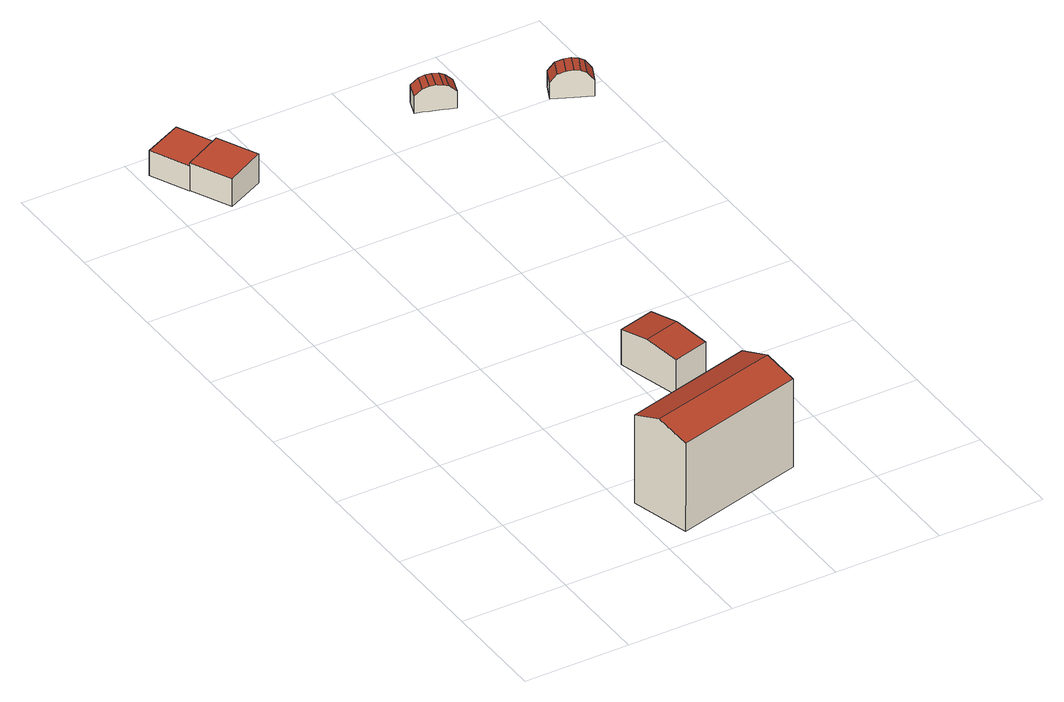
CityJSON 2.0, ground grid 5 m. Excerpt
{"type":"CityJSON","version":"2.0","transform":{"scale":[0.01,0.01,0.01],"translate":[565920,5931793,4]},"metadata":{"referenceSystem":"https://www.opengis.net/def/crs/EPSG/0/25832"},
"CityObjects":{
"building1":{"type":"Building","attributes":{"Grundfläche 2D":"18.759561","Grundhöhe NN":"4.681"},"geometry":[{"type":"Solid","lod":"3","boundaries":[[[[0,1,2,3]],[[4,0,3,5]],[[5,3,2,6,7]],[[4,5,7,8]],[[1,0,4,8,9]],[[2,1,9,6]],[[7,6,9,8]]]],"semantics":{"surfaces":[{"type":"RoofSurface"},{"type":"WallSurface"},{"type":"GroundSurface"}],"values":[[0,0,1,1,1,1,2]]}}]},
"building2":{"type":"Building","attributes":{"Grundfläche 2D":"3.973019","Grundhöhe NN":"4.736"},"geometry":[{"type":"Solid","lod":"3","boundaries":[[[[10,11,12,13]],[[14,15,13,12]],[[15,16,10,13]],[[16,17,11,10]],[[17,14,12,11]],[[17,16,15,14]]]],"semantics":{"surfaces":[{"type":"RoofSurface"},{"type":"WallSurface"},{"type":"GroundSurface"}],"values":[[0,1,1,1,1,2]]}}]},
"building3":{"type":"Building","attributes":{"Grundfläche 2D":"4.231133","Grundhöhe NN":"4.759"},"geometry":[{"type":"Solid","lod":"3","boundaries":[[[[18,19,20,21]],[[22,23,21,20]],[[23,24,18,21]],[[24,25,19,18]],[[25,22,20,19]],[[25,24,23,22]]]],"semantics":{"surfaces":[{"type":"RoofSurface"},{"type":"WallSurface"},{"type":"GroundSurface"}],"values":[[0,1,1,1,1,2]]}}]},
"building4":{"type":"Building","attributes":{"Grundfläche 2D":"5.531272","Grundhöhe NN":"5.153"},"geometry":[{"type":"Solid","lod":"3","boundaries":[[[[26,27,28,29]],[[30,27,26,31]],[[29,28,32,33]],[[31,26,29,33,34]],[[30,31,34,35]],[[32,28,27,30,35]],[[34,33,32,35]]]],"semantics":{"surfaces":[{"type":"RoofSurface"},{"type":"WallSurface"},{"type":"GroundSurface"}],"values":[[0,0,1,1,1,1,2]]}}]},
"building5":{"type":"Building","attributes":{"Grundfläche 2D":"1.525614","Grundhöhe NN":"4.782"},"geometry":[{"type":"Solid","lod":"3","boundaries":[[[[36,37,38,39]],[[40,36,39,41]],[[42,40,41,43]],[[44,42,43,45]],[[46,44,45,47]],[[48,46,47,49]],[[50,51,52,53,54,49,47,45,43,41,39,38,55,56]],[[48,49,54,57]],[[58,59,60,37,36,40,42,44,46,48,57,61]],[[38,37,60,55]],[[58,61,57,54,53,52,51,50,56,55,60,59]]]],"semantics":{"surfaces":[{"type":"RoofSurface"},{"type":"WallSurface"},{"type":"GroundSurface"}],"values":[[0,0,0,0,0,0,1,1,1,1,2]]}}]},
"building6":{"type":"Building","attributes":{"Grundfläche 2D":"1.645537","Grundhöhe NN":"4.822"},"geometry":[{"type":"Solid","lod":"3","boundaries":[[[[62,63,64,65]],[[66,62,65,67]],[[68,66,67,69]],[[70,68,69,71]],[[72,70,71,73]],[[74,72,73,75]],[[76,77,78,79,75,73,71,69,67,65,64,80,81]],[[74,75,79,82]],[[83,84,85,86,63,62,66,68,70,72,74,82,87]],[[64,63,86,80]],[[84,83,87,82,79,78,77,76,81,80,86,85]]]],"semantics":{"surfaces":[{"type":"RoofSurface"},{"type":"WallSurface"},{"type":"GroundSurface"}],"values":[[0,0,0,0,0,0,1,1,1,1,2]]}}]}
},
"vertices":[
[1204,376,561],[1167,517,512],[549,355,512],[584,218,561],[1241,234,512],[623,71,512],[549,355,68],[623,71,68],[1241,234,68],[1167,517,68],
[48,3384,201],[133,3205,201],[314,3291,201],[229,3470,201],[314,3291,74],[229,3470,74],[48,3384,74],[133,3205,74],
[405,3101,223],[314,3291,223],[133,3205,216],[223,3015,216],[133,3205,76],[223,3015,76],[405,3101,76],[314,3291,76],
[1190,1075,313],[1020,1027,313],[1062,869,291],[1232,914,291],[982,1172,291],[1153,1217,291],[1062,869,115],[1232,914,115],[1153,1217,115],[982,1172,115],
[1270,3261,193],[1238,3272,163],[1211,3192,163],[1243,3182,193],[1298,3252,204],[1270,3172,204],[1323,3243,208],[1296,3163,208],[1353,3233,204],[1325,3153,204],[1378,3225,193],[1351,3145,193],[1409,3214,163],[1382,3134,163],[1270,3172,78],[1296,3163,78],[1325,3153,78],[1351,3145,78],[1382,3134,78],[1211,3192,78],[1243,3182,78],[1409,3214,78],[1323,3243,78],[1270,3261,78],[1238,3272,78],[1353,3233,78],
[1804,3053,204],[1776,3066,163],[1739,2985,163],[1766,2972,204],[1836,3038,216],[1798,2958,216],[1866,3024,220],[1829,2943,220],[1893,3011,216],[1856,2931,216],[1917,3000,204],[1880,2920,204],[1945,2988,163],[1907,2907,163],[1829,2943,82],[1856,2931,82],[1880,2920,82],[1907,2907,82],[1739,2985,82],[1798,2958,82],[1945,2988,82],[1866,3024,82],[1836,3038,82],[1804,3053,82],[1776,3066,82],[1893,3011,82]
]}
